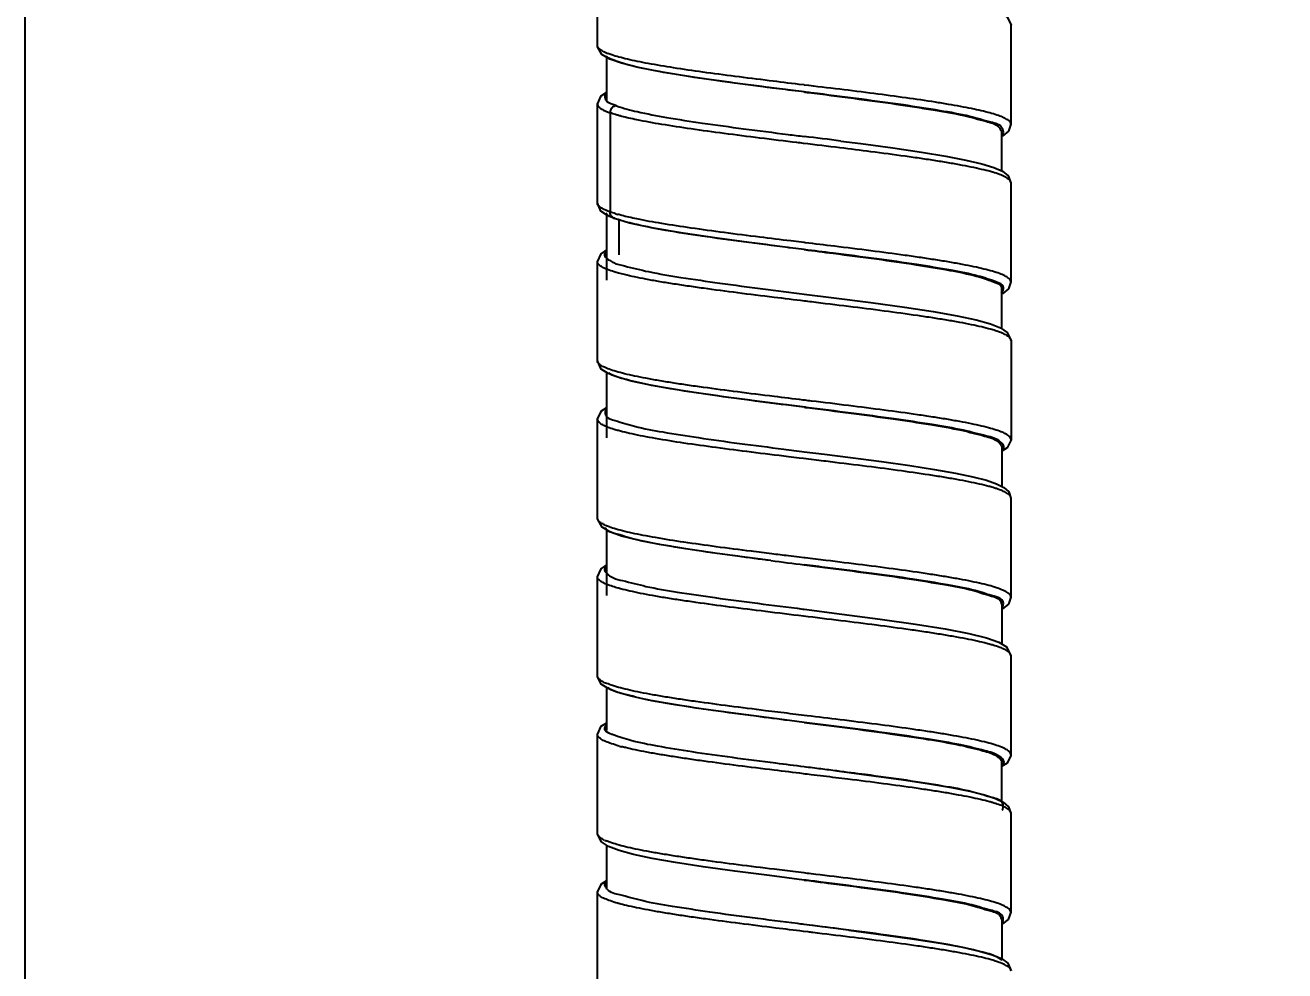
# Model space of a CAD drawing. Header units: millimetres. Extents: x 1091 to 2122, y 843 to 1569.
# Drawn here: x 1246.08 to 1282.05, y 1287.31 to 1314.31 of the extents above; entities that cross this region are included whole.
import ezdxf

# ---------------------------------------------------------------- set-up
doc = ezdxf.new("R2010")
doc.units = ezdxf.units.MM
doc.layers.add('标注', color=1, linetype='Continuous')
doc.styles.add('Daelim Dimension', font='')
doc.styles.get('Daelim Dimension').set_extended_font_data('나눔고딕')
doc.dimstyles.new('DEFAULT', dxfattribs={"dimscale": 2, "dimtxt": 2, "dimasz": 2, "dimexe": 0, "dimexo": 2, "dimgap": 1, "dimtad": 1, "dimdec": 1, "dimzin": 9, "dimdsep": 46, "dimtxsty": 'Daelim Dimension', "dimcen": 0.5, "dimclrd": 252, "dimclre": 252, "dimclrt": 3, "dimadec": 1, "dimazin": 0, "dimtfac": 1, "dimtdec": 1, "dimtix": 1, "dimtmove": 0, "dimatfit": 3, "dimfxl": 1, "dimtolj": 1, "dimtzin": 1, "dimlwd": 9, "dimlwe": 9, "dimarcsym": 0})

# ---------------------------------------------------------------- blocks, each defined once
blk = doc.blocks.new('*D7')
at = {"layer": 'Defpoints', "color": 0, "transparency": 16777216}
for p in [(1246.076, 1342.624), (1485.598, 957.421), (1495.373, 957.421)]:
    blk.add_point(p, dxfattribs=at)
at = {"layer": '标注', "color": 5, "lineweight": 9, "transparency": 16777216}
for p, q in [((1250.076, 1342.624), (1495.373, 1342.624)), ((1495.373, 1338.624), (1495.373, 961.421)), ((1489.598, 957.421), (1495.373, 957.421))]:
    blk.add_line(p, q, dxfattribs=at)
at = {"layer": '标注', "color": 5, "transparency": 16777216}
for points in [[(1494.706, 1338.624), (1496.04, 1338.624), (1495.373, 1342.624)], [(1494.706, 961.421), (1496.04, 961.421), (1495.373, 957.421)]]:
    blk.add_solid(points, dxfattribs=at)
at = {"layer": '标注', "color": 7, "transparency": 16777216, "insert": (1484.664, 1150.022), "char_height": 16, "attachment_point": 5, "rotation": 90, "style": 'Daelim Dimension'}
blk.add_mtext('\\A1;1650', dxfattribs=at)

msp = doc.modelspace()

# ---------------------------------------------------------------- linework, layer by layer
at = {"color": 0}
msp.add_line((1246.076, 957.421), (1246.076, 1393.905), dxfattribs=at)
at = {"color": 7, "linetype": 'Continuous'}
for p, q in [((1262.422, 1313.725), (1262.422, 1316.555)), ((1274.228, 1314.307), (1274.228, 1311.477)), ((1274.23, 1314.307), (1274.23, 1314.306)), ((1262.421, 1313.725), (1262.421, 1313.726)), ((1262.684, 1312.156), (1262.684, 1313.391)), ((1268.324, 1312.4), (1267.075, 1312.558)), ((1268.318, 1312.601), (1268.176, 1312.618)), ((1262.419, 1309.224), (1262.419, 1312.054)), ((1262.779, 1311.805), (1262.779, 1308.975)), ((1273.962, 1311.274), (1273.962, 1310.148)), ((1274.155, 1311.281), (1273.999, 1311.152)), ((1274.227, 1311.478), (1274.155, 1311.281)), ((1274.227, 1311.477), (1274.227, 1311.478)), ((1273.999, 1311.152), (1273.962, 1311.135)), ((1274.225, 1309.806), (1274.225, 1306.976)), ((1262.682, 1307.023), (1262.682, 1308.886)), ((1262.907, 1308.785), (1262.703, 1308.871)), ((1263.335, 1308.658), (1262.905, 1308.787)), ((1262.907, 1308.785), (1262.905, 1308.786)), ((1263.026, 1308.751), (1263.026, 1307.753)), ((1268.318, 1308.101), (1267.942, 1308.147)), ((1268.348, 1308.097), (1268.318, 1308.101)), ((1268.324, 1307.9), (1267.918, 1307.951)), ((1262.421, 1304.723), (1262.421, 1307.553)), ((1274.225, 1306.976), (1274.153, 1306.78)), ((1274.225, 1306.976), (1274.225, 1306.976)), ((1268.324, 1306.63), (1269.168, 1306.524)), ((1273.962, 1306.776), (1273.962, 1305.645)), ((1273.994, 1306.649), (1273.962, 1306.634)), ((1274.153, 1306.78), (1273.994, 1306.649)), ((1274.229, 1305.307), (1274.229, 1302.477)), ((1262.421, 1304.723), (1262.421, 1304.725)), ((1262.684, 1302.523), (1262.684, 1304.387)), ((1268.324, 1303.4), (1267.045, 1303.562)), ((1268.318, 1303.601), (1268.294, 1303.604)), ((1268.348, 1303.597), (1268.318, 1303.601)), ((1262.423, 1303.055), (1262.423, 1303.056)), ((1262.423, 1300.226), (1262.423, 1303.056)), ((1273.966, 1302.277), (1273.966, 1301.141)), ((1274.115, 1302.238), (1273.966, 1302.141)), ((1274.229, 1302.477), (1274.229, 1302.48)), ((1268.3, 1301.933), (1268.177, 1301.948)), ((1268.88, 1301.863), (1268.3, 1301.933)), ((1268.324, 1302.13), (1268.904, 1302.058)), ((1274.227, 1300.803), (1274.227, 1300.804)), ((1274.227, 1300.803), (1274.227, 1297.973)), ((1262.686, 1298.026), (1262.686, 1299.891)), ((1268.318, 1299.101), (1268.177, 1299.118)), ((1268.348, 1299.097), (1268.318, 1299.101)), ((1262.419, 1298.556), (1262.419, 1298.557)), ((1262.419, 1295.727), (1262.419, 1298.557)), ((1263.017, 1298.231), (1263.01, 1298.233)), ((1274.227, 1297.973), (1274.153, 1297.775)), ((1268.324, 1297.63), (1269.396, 1297.495)), ((1273.964, 1297.773), (1273.964, 1296.639)), ((1273.99, 1297.645), (1273.964, 1297.634)), ((1274.153, 1297.775), (1273.99, 1297.645)), ((1274.225, 1296.304), (1274.225, 1296.306)), ((1274.225, 1296.306), (1274.225, 1293.476)), ((1262.682, 1294.171), (1262.682, 1295.39)), ((1268.318, 1294.601), (1267.925, 1294.649)), ((1268.324, 1294.4), (1267.901, 1294.453)), ((1268.405, 1294.59), (1268.318, 1294.601)), ((1262.419, 1294.055), (1262.419, 1294.056)), ((1262.419, 1291.226), (1262.419, 1294.056)), ((1273.962, 1293.276), (1273.962, 1292.146)), ((1274.115, 1293.239), (1273.962, 1293.138)), ((1274.225, 1293.476), (1274.225, 1293.478)), ((1269.253, 1293.013), (1270.307, 1292.876)), ((1274.225, 1291.807), (1274.225, 1288.977)), ((1274.225, 1291.807), (1274.225, 1291.807)), ((1262.682, 1289.674), (1262.682, 1290.891)), ((1268.324, 1289.9), (1267.328, 1290.026)), ((1268.318, 1290.101), (1268.077, 1290.13)), ((1262.421, 1289.551), (1262.421, 1289.553)), ((1262.421, 1286.723), (1262.421, 1289.553)), ((1274.225, 1288.977), (1274.149, 1288.775)), ((1269.593, 1288.47), (1268.324, 1288.63)), ((1273.963, 1288.777), (1273.963, 1287.648)), ((1273.987, 1288.645), (1273.963, 1288.634)), ((1274.149, 1288.775), (1273.987, 1288.645)), ((1268.438, 1288.417), (1268.3, 1288.433))]:
    msp.add_line(p, q, dxfattribs=at)
for points in [[(1269.596, 1315.469), (1270.579, 1315.34), (1271.446, 1315.216), (1272.19, 1315.098), (1272.81, 1314.985), (1273.303, 1314.875), (1273.675, 1314.769), (1273.944, 1314.66), (1274.131, 1314.53), (1274.23, 1314.306)], [(1262.772, 1313.339), (1262.546, 1313.473), (1262.423, 1313.694), (1262.421, 1313.726)], [(1267.075, 1312.558), (1265.985, 1312.703), (1265.021, 1312.842), (1264.216, 1312.975), (1263.584, 1313.1), (1263.109, 1313.22), (1262.772, 1313.339)], [(1262.42, 1312.054), (1262.525, 1312.287), (1262.684, 1312.394)], [(1269.369, 1310.998), (1269.941, 1310.925), (1270.858, 1310.801), (1271.67, 1310.682), (1272.365, 1310.568), (1272.939, 1310.458), (1273.395, 1310.351), (1273.739, 1310.247), (1273.984, 1310.138), (1274.148, 1310.008), (1274.225, 1309.806)], [(1262.703, 1308.871), (1262.517, 1309), (1262.419, 1309.224)], [(1267.918, 1307.951), (1266.893, 1308.082), (1265.837, 1308.223), (1264.866, 1308.366), (1264.019, 1308.511), (1263.335, 1308.658)], [(1262.421, 1307.553), (1262.522, 1307.782), (1262.682, 1307.89)], [(1269.168, 1306.524), (1270.23, 1306.386), (1271.183, 1306.255), (1272.008, 1306.129), (1272.692, 1306.008), (1273.235, 1305.891), (1273.642, 1305.779), (1273.928, 1305.667), (1274.124, 1305.537), (1274.229, 1305.307)], [(1262.722, 1304.362), (1262.528, 1304.489), (1262.421, 1304.725)], [(1267.045, 1303.562), (1266.097, 1303.687), (1265.244, 1303.808), (1264.503, 1303.925), (1263.883, 1304.037), (1263.385, 1304.146), (1263.001, 1304.253), (1262.722, 1304.362)], [(1262.423, 1303.055), (1262.534, 1303.295), (1262.684, 1303.391)], [(1274.229, 1302.48), (1274.228, 1302.451), (1274.115, 1302.238)], [(1268.904, 1302.058), (1269.644, 1301.963), (1270.532, 1301.846), (1271.336, 1301.732), (1272.044, 1301.622), (1272.647, 1301.516), (1273.142, 1301.414), (1273.528, 1301.314), (1273.818, 1301.216), (1274.026, 1301.111), (1274.168, 1300.981), (1274.227, 1300.804)], [(1262.774, 1299.838), (1262.549, 1299.974), (1262.425, 1300.195), (1262.423, 1300.229)], [(1267.372, 1299.02), (1266.844, 1299.088), (1265.833, 1299.224), (1264.942, 1299.354), (1264.188, 1299.48), (1263.578, 1299.601), (1263.109, 1299.719), (1262.774, 1299.838)], [(1262.419, 1298.556), (1262.524, 1298.787), (1262.686, 1298.895)], [(1269.396, 1297.495), (1270.494, 1297.351), (1271.499, 1297.208), (1272.348, 1297.071), (1273.024, 1296.939), (1273.529, 1296.814), (1273.877, 1296.692), (1274.104, 1296.554), (1274.225, 1296.304)], [(1262.72, 1295.364), (1262.529, 1295.491), (1262.42, 1295.702), (1262.419, 1295.729)], [(1267.901, 1294.453), (1267.03, 1294.564), (1266.087, 1294.689), (1265.238, 1294.809), (1264.498, 1294.926), (1263.876, 1295.038), (1263.378, 1295.148), (1262.996, 1295.255), (1262.72, 1295.364)], [(1262.419, 1294.055), (1262.529, 1294.291), (1262.682, 1294.391)], [(1274.225, 1293.478), (1274.224, 1293.454), (1274.115, 1293.239)], [(1270.307, 1292.876), (1271.156, 1292.759), (1271.9, 1292.646), (1272.533, 1292.537), (1273.055, 1292.433), (1273.47, 1292.331), (1273.784, 1292.23), (1274.009, 1292.124), (1274.161, 1291.993), (1274.225, 1291.807)], [(1262.737, 1290.856), (1262.532, 1290.987), (1262.42, 1291.204), (1262.419, 1291.228)], [(1267.328, 1290.026), (1266.34, 1290.155), (1265.441, 1290.279), (1264.651, 1290.4), (1263.982, 1290.518), (1263.445, 1290.632), (1263.034, 1290.743), (1262.737, 1290.856)], [(1262.421, 1289.551), (1262.536, 1289.795), (1262.682, 1289.888)], [(1269.593, 1288.47), (1270.581, 1288.339), (1271.461, 1288.214), (1272.217, 1288.094), (1272.839, 1287.979), (1273.328, 1287.868), (1273.694, 1287.762), (1273.953, 1287.655), (1274.135, 1287.527), (1274.229, 1287.307)]]:
    msp.add_lwpolyline(points, dxfattribs=at)
for centre, radius, start, end in [((1263.373, 1315.205), 1.829, 247.6168, 248.8333), ((1210.048, 828.449), 485.988, 82.9917, 83.11574), ((1212.914, 867.432), 447.145, 82.74666, 82.88157), ((1274.134, 1309.806), 0.0911, 359.9074, 0.8802), ((1262.504, 1309.224), 0.0845, 180.0562, 183.4572), ((1262.98, 1308.971), 0.201, 207.9469, 219.4521), ((1262.968, 1308.96), 0.185, 238.2436, 249.9503), ((1264.173, 1313.052), 4.309, 253.4048, 254.1862), ((1264.051, 1311.769), 3.186, 250.0238, 251.1094), ((1273.681, 1306.892), 0.359, 318.9967, 323.038), ((1262.508, 1304.723), 0.0873, 179.8579, 184.2016), ((1322.7, 1734.323), 438.805, 262.75644, 262.88174), ((1273.769, 1297.803), 0.241, 325.5832, 327.5088), ((1215.87, 862.794), 437.79, 82.98032, 83.12168), ((1272.486, 1292.451), 4.333, 73.5066, 74.1486), ((1274.134, 1296.306), 0.0904, 0.1376, 1.8143), ((1264.548, 1299.234), 5.712, 254.6489, 255.4168), ((1272.639, 1288.463), 3.798, 72.6365, 73.7121), ((1263.231, 1292.347), 1.443, 244.7557, 247.444)]:
    msp.add_arc(centre, radius, start, end, dxfattribs=at)
for points, start_tangent, end_tangent in [([(1262.676, 1313.513), (1262.662, 1313.519), (1262.539, 1313.581), (1262.493, 1313.611), (1262.459, 1313.642), (1262.436, 1313.673), (1262.424, 1313.703), (1262.421, 1313.725)], (-0.92458, 0.380987), (0.010377, 0.999946)), ([(1268.152, 1312.422), (1267.428, 1312.513), (1266.183, 1312.676), (1265.038, 1312.84), (1264.065, 1313.004), (1263.317, 1313.167), (1262.829, 1313.33), (1262.664, 1313.423)], (-0.992187, 0.124757), (-0.730931, 0.682452)), ([(1268.176, 1312.618), (1267.327, 1312.722), (1266.35, 1312.845), (1265.429, 1312.967), (1264.594, 1313.09), (1263.87, 1313.213), (1263.556, 1313.274), (1263.276, 1313.335), (1263.032, 1313.397), (1262.827, 1313.458), (1262.713, 1313.499)], (-0.992704, 0.12058), (-0.93246, 0.361273)), ([(1262.859, 1312.039), (1262.659, 1312.17), (1262.652, 1312.333), (1262.668, 1312.362)], (-0.951419, 0.307899), (0.557435, 0.830221)), ([(1274.227, 1311.478), (1274.225, 1311.495), (1274.191, 1311.556), (1274.158, 1311.587), (1274.113, 1311.618), (1273.992, 1311.679), (1273.828, 1311.74), (1273.624, 1311.802), (1273.381, 1311.863), (1273.103, 1311.924), (1272.79, 1311.986), (1272.444, 1312.047), (1272.068, 1312.109), (1271.234, 1312.231), (1270.315, 1312.354), (1269.338, 1312.477), (1268.333, 1312.599), (1268.318, 1312.601)], (-0.005714, 0.999984), (-0.992708, 0.120544)), ([(1273.975, 1311.375), (1273.654, 1311.537), (1273.054, 1311.7), (1272.205, 1311.865), (1271.155, 1312.029), (1269.965, 1312.191), (1268.704, 1312.353), (1268.324, 1312.4)], (-0.533011, 0.846108), (-0.992189, 0.124743)), ([(1268.324, 1312.4), (1268.446, 1312.385), (1269.733, 1312.219), (1270.944, 1312.055), (1272.01, 1311.89), (1272.88, 1311.727), (1273.511, 1311.565), (1273.874, 1311.403), (1273.953, 1311.272)], (0.991992, -0.1263), (0.205549, -0.978647)), ([(1262.42, 1312.054), (1262.433, 1312.005), (1262.475, 1311.956), (1262.499, 1311.937), (1262.526, 1311.918), (1262.594, 1311.881), (1262.677, 1311.843), (1262.776, 1311.805)], (0.010011, -0.99995), (0.941477, -0.337078)), ([(1262.963, 1312.005), (1262.871, 1311.978), (1262.803, 1311.903), (1262.779, 1311.805)], (-0.99978, -0.020981), (0.001021, -0.999999)), ([(1262.963, 1312.005), (1262.859, 1312.039)], (-0.93846, 0.345389), (-0.951419, 0.307899)), ([(1262.963, 1312.005), (1263.266, 1311.91)], (0.939788, -0.341757), (0.964971, -0.262355)), ([(1263.024, 1311.729), (1262.932, 1311.755), (1262.779, 1311.805)], (-0.963643, 0.267193), (-0.942757, 0.333481)), ([(1268.3, 1310.933), (1268.117, 1310.955), (1267.056, 1311.085), (1266.038, 1311.215), (1265.093, 1311.345), (1264.253, 1311.475), (1263.547, 1311.605), (1263.317, 1311.655), (1263.112, 1311.705), (1263.024, 1311.729)], (-0.992726, 0.120399), (-0.963643, 0.267193)), ([(1263.266, 1311.91), (1263.552, 1311.84), (1264.388, 1311.675), (1265.421, 1311.513), (1266.591, 1311.351), (1267.863, 1311.188), (1268.324, 1311.13)], (0.964971, -0.262355), (0.99222, -0.124497)), ([(1274.007, 1311.209), (1274.008, 1311.214), (1273.975, 1311.375)], (0.29415, 0.955759), (-0.533011, 0.846108)), ([(1273.984, 1311.166), (1274.007, 1311.209)], (0.630949, 0.775824), (0.29415, 0.955759)), ([(1273.708, 1310.108), (1273.702, 1310.11), (1273.457, 1310.175), (1273.17, 1310.24), (1272.844, 1310.305), (1272.482, 1310.37), (1272.086, 1310.435), (1271.659, 1310.5), (1271.205, 1310.565), (1270.227, 1310.695), (1269.345, 1310.806)], (-0.959533, 0.281597), (-0.992516, 0.122115)), ([(1274.225, 1309.807), (1274.224, 1309.818), (1274.214, 1309.85), (1274.191, 1309.883), (1274.157, 1309.915), (1274.053, 1309.98), (1273.901, 1310.045), (1273.708, 1310.108)], (-0.015369, 0.999882), (-0.959533, 0.281597)), ([(1262.678, 1309.013), (1262.656, 1309.022), (1262.604, 1309.046), (1262.559, 1309.07), (1262.519, 1309.093), (1262.487, 1309.117), (1262.46, 1309.14), (1262.44, 1309.164), (1262.424, 1309.195), (1262.42, 1309.219)], (-0.924395, 0.381436), (-0.060129, 0.998191)), ([(1262.91, 1308.793), (1262.659, 1308.94)], (-0.953079, 0.302722), (-0.445853, 0.895106)), ([(1262.778, 1308.975), (1262.714, 1308.999), (1262.678, 1309.013)], (-0.942717, 0.333595), (-0.924395, 0.381436)), ([(1262.802, 1308.877), (1262.778, 1308.975)], (-0.468891, 0.883256), (-0.00081, 1)), ([(1262.942, 1308.922), (1262.932, 1308.925), (1262.779, 1308.975)], (-0.958304, 0.285752), (-0.94275, 0.3335)), ([(1262.871, 1308.803), (1262.825, 1308.843)], (-0.849952, 0.526861), (-0.635783, 0.771868)), ([(1267.942, 1308.147), (1267.056, 1308.255), (1266.038, 1308.385), (1265.093, 1308.515), (1264.253, 1308.645), (1263.547, 1308.775), (1263.317, 1308.825), (1263.112, 1308.875), (1262.998, 1308.906)], (-0.992691, 0.120685), (-0.962111, 0.272657)), ([(1267.918, 1307.951), (1267.858, 1307.959), (1266.597, 1308.121), (1265.412, 1308.284), (1264.373, 1308.448), (1263.543, 1308.612), (1263.02, 1308.755)], (-0.99217, 0.124896), (-0.9461, 0.323876)), ([(1274.225, 1306.976), (1274.224, 1306.988), (1274.214, 1307.02), (1274.191, 1307.053), (1274.157, 1307.085), (1274.053, 1307.15), (1273.901, 1307.215), (1273.702, 1307.28), (1273.457, 1307.345), (1273.17, 1307.41), (1272.844, 1307.475), (1272.482, 1307.54), (1272.086, 1307.605), (1271.659, 1307.67), (1271.205, 1307.735), (1270.227, 1307.865), (1269.186, 1307.995), (1268.348, 1308.097)], (-0.002938, 0.999996), (-0.992726, 0.120395)), ([(1262.665, 1307.843), (1262.619, 1307.758), (1262.666, 1307.669)], (-0.713704, -0.700448), (0.703751, -0.710447)), ([(1262.666, 1307.669), (1262.762, 1307.594), (1262.883, 1307.528)], (0.703751, -0.710447), (0.909434, -0.415849)), ([(1273.796, 1306.981), (1273.286, 1307.145), (1272.522, 1307.308), (1271.538, 1307.472), (1270.393, 1307.635), (1269.147, 1307.797), (1268.324, 1307.9)], (-0.934687, 0.355472), (-0.992222, 0.124485)), ([(1268.324, 1307.9), (1269.15, 1307.795), (1270.389, 1307.632), (1271.52, 1307.469), (1272.483, 1307.307), (1273.233, 1307.145), (1273.733, 1306.982), (1273.956, 1306.819), (1273.954, 1306.778)], (0.992049, -0.125852), (-0.199118, -0.979976)), ([(1263.023, 1307.229), (1262.95, 1307.25), (1262.749, 1307.315), (1262.595, 1307.38), (1262.535, 1307.413), (1262.488, 1307.445), (1262.454, 1307.478), (1262.431, 1307.51), (1262.421, 1307.543), (1262.421, 1307.553)], (-0.964146, 0.265371), (-0.000369, 1)), ([(1262.883, 1307.528), (1263.19, 1307.432), (1263.881, 1307.27), (1264.803, 1307.107), (1265.913, 1306.943), (1267.146, 1306.779), (1268.324, 1306.63)], (0.909434, -0.415849), (0.992171, -0.124886)), ([(1268.33, 1306.43), (1267.463, 1306.535), (1266.423, 1306.665), (1265.444, 1306.795), (1264.988, 1306.86), (1264.56, 1306.925), (1264.164, 1306.99), (1263.803, 1307.055), (1263.479, 1307.12), (1263.194, 1307.185), (1263.023, 1307.229)], (-0.992704, 0.120576), (-0.964146, 0.265371)), ([(1273.968, 1306.677), (1274.019, 1306.818), (1273.796, 1306.981)], (0.601276, 0.799042), (-0.934687, 0.355472)), ([(1273.711, 1305.607), (1273.646, 1305.625), (1273.393, 1305.69), (1273.099, 1305.755), (1272.766, 1305.82), (1272.397, 1305.885), (1271.992, 1305.95), (1271.557, 1306.015), (1270.611, 1306.145), (1269.591, 1306.275), (1268.53, 1306.405), (1268.33, 1306.43)], (-0.958778, 0.284156), (-0.992704, 0.120576)), ([(1274.214, 1305.358), (1274.209, 1305.365), (1274.18, 1305.398), (1274.139, 1305.43), (1274.086, 1305.463), (1274.021, 1305.495), (1273.856, 1305.56), (1273.711, 1305.607)], (-0.517563, 0.855645), (-0.958778, 0.284156)), ([(1274.229, 1305.307), (1274.225, 1305.333), (1274.214, 1305.358)], (-0.002585, 0.999997), (-0.517563, 0.855645)), ([(1262.679, 1304.512), (1262.595, 1304.55), (1262.535, 1304.583), (1262.488, 1304.615), (1262.454, 1304.648), (1262.431, 1304.68), (1262.421, 1304.713), (1262.421, 1304.716)], (-0.925481, 0.378793), (-0.073469, 0.997298)), ([(1268.294, 1303.604), (1267.463, 1303.705), (1266.423, 1303.835), (1265.444, 1303.965), (1264.988, 1304.03), (1264.56, 1304.095), (1264.164, 1304.16), (1263.803, 1304.225), (1263.479, 1304.29), (1263.194, 1304.355), (1262.95, 1304.42), (1262.749, 1304.485), (1262.679, 1304.512)], (-0.992704, 0.120576), (-0.925481, 0.378793)), ([(1268.27, 1303.407), (1267.084, 1303.557), (1265.86, 1303.72), (1264.766, 1303.883), (1263.85, 1304.046), (1263.163, 1304.21), (1262.744, 1304.375)], (-0.992168, 0.124908), (-0.802646, 0.596456)), ([(1262.674, 1303.362), (1262.665, 1303.347), (1262.648, 1303.183), (1262.665, 1303.149)], (-0.542527, -0.840038), (0.562441, -0.826838)), ([(1273.924, 1302.414), (1273.532, 1302.577), (1272.87, 1302.74), (1271.975, 1302.903), (1270.892, 1303.066), (1269.665, 1303.23), (1268.374, 1303.394), (1268.324, 1303.4)], (-0.755462, 0.655193), (-0.992168, 0.124913)), ([(1268.324, 1303.4), (1268.397, 1303.391), (1269.664, 1303.228), (1270.859, 1303.067), (1271.929, 1302.904), (1272.819, 1302.74), (1273.475, 1302.576), (1273.862, 1302.413), (1273.961, 1302.276)], (0.991997, -0.12626), (0.21319, -0.977011)), ([(1274.229, 1302.48), (1274.225, 1302.503), (1274.209, 1302.535), (1274.18, 1302.568), (1274.139, 1302.6), (1274.086, 1302.633), (1274.021, 1302.665), (1273.856, 1302.73), (1273.646, 1302.795), (1273.393, 1302.86), (1273.099, 1302.925), (1272.766, 1302.99), (1272.397, 1303.055), (1271.992, 1303.12), (1271.557, 1303.185), (1270.611, 1303.315), (1269.591, 1303.445), (1268.53, 1303.575), (1268.348, 1303.597)], (-0.030875, 0.999523), (-0.992704, 0.120578)), ([(1263.018, 1302.73), (1262.896, 1302.765), (1262.709, 1302.83), (1262.568, 1302.895), (1262.475, 1302.96), (1262.446, 1302.993), (1262.429, 1303.025), (1262.423, 1303.055)], (-0.964041, 0.265754), (-0.013126, 0.999914)), ([(1262.665, 1303.149), (1262.849, 1303.042)], (0.562441, -0.826838), (0.954541, -0.29808)), ([(1262.849, 1303.042), (1262.925, 1303.019), (1263.481, 1302.856), (1264.286, 1302.693), (1265.3, 1302.53), (1266.472, 1302.367), (1267.739, 1302.204), (1268.324, 1302.13)], (0.954541, -0.29808), (0.992235, -0.124377)), ([(1268.177, 1301.948), (1267.871, 1301.985), (1266.815, 1302.115), (1265.81, 1302.245), (1264.889, 1302.375), (1264.08, 1302.505), (1263.725, 1302.57), (1263.407, 1302.635), (1263.13, 1302.7), (1263.018, 1302.73)], (-0.992729, 0.120375), (-0.964041, 0.265754)), ([(1274.014, 1302.305), (1273.924, 1302.414)], (-0.427352, 0.904085), (-0.755462, 0.655193)), ([(1273.986, 1302.178), (1274.026, 1302.25), (1274.014, 1302.305)], (0.730545, 0.682865), (-0.427352, 0.904085)), ([(1273.715, 1301.106), (1273.594, 1301.14), (1273.332, 1301.205), (1273.028, 1301.27), (1272.684, 1301.335), (1272.304, 1301.4), (1271.892, 1301.465), (1270.985, 1301.595), (1269.992, 1301.725), (1268.942, 1301.855), (1268.88, 1301.863)], (-0.95783, 0.287336), (-0.992663, 0.120911)), ([(1274.227, 1300.804), (1274.226, 1300.815), (1274.193, 1300.88), (1274.159, 1300.913), (1274.112, 1300.945), (1273.985, 1301.01), (1273.812, 1301.075), (1273.715, 1301.106)], (-0.008819, 0.999961), (-0.95783, 0.287336)), ([(1262.68, 1300.012), (1262.568, 1300.065), (1262.475, 1300.13), (1262.446, 1300.163), (1262.429, 1300.195), (1262.423, 1300.226)], (-0.922954, 0.384909), (-0.001045, 0.999999)), ([(1267.372, 1299.02), (1266.424, 1299.143), (1265.258, 1299.307), (1264.252, 1299.47), (1263.455, 1299.633), (1262.909, 1299.796), (1262.643, 1299.958)], (-0.991993, 0.126292), (-0.285983, 0.958235)), ([(1267.396, 1299.213), (1266.815, 1299.285), (1265.81, 1299.415), (1264.889, 1299.545), (1264.08, 1299.675), (1263.725, 1299.74), (1263.407, 1299.805), (1263.13, 1299.87), (1262.896, 1299.935), (1262.709, 1300), (1262.68, 1300.012)], (-0.992554, 0.121808), (-0.922954, 0.384909)), ([(1268.177, 1299.118), (1267.871, 1299.155), (1267.396, 1299.213)], (-0.992729, 0.120375), (-0.992554, 0.121808)), ([(1274.227, 1297.973), (1274.226, 1297.985), (1274.193, 1298.05), (1274.159, 1298.083), (1274.112, 1298.115), (1273.985, 1298.18), (1273.812, 1298.245), (1273.594, 1298.31), (1273.332, 1298.375), (1273.028, 1298.44), (1272.684, 1298.505), (1272.304, 1298.57), (1271.892, 1298.635), (1270.985, 1298.765), (1269.992, 1298.895), (1268.942, 1299.025), (1268.348, 1299.097)], (-0.003687, 0.999993), (-0.992732, 0.12035)), ([(1262.668, 1298.855), (1262.621, 1298.775), (1262.673, 1298.668)], (-0.748143, -0.663538), (0.667626, -0.744497)), ([(1262.673, 1298.668), (1262.732, 1298.612), (1262.874, 1298.526)], (0.667626, -0.744497), (0.913811, -0.406141)), ([(1274.007, 1297.84), (1273.748, 1298.001), (1273.207, 1298.165), (1272.416, 1298.328), (1271.419, 1298.49), (1270.261, 1298.652), (1268.992, 1298.816), (1268.324, 1298.9)], (-0.266152, 0.963931), (-0.992236, 0.12437)), ([(1268.324, 1298.9), (1268.915, 1298.825), (1270.166, 1298.662), (1271.324, 1298.499), (1272.334, 1298.334), (1273.128, 1298.171), (1273.671, 1298.008), (1273.939, 1297.846), (1273.947, 1297.774)], (0.992064, -0.125737), (-0.075319, -0.99716)), ([(1263.01, 1298.233), (1262.853, 1298.28), (1262.675, 1298.345), (1262.543, 1298.41), (1262.495, 1298.443), (1262.458, 1298.475), (1262.433, 1298.508), (1262.421, 1298.54), (1262.419, 1298.556)], (-0.962843, 0.270062), (-0.005963, 0.999982)), ([(1262.874, 1298.526), (1263.135, 1298.449), (1263.804, 1298.285), (1264.698, 1298.123), (1265.774, 1297.962), (1266.988, 1297.8), (1268.281, 1297.636), (1268.324, 1297.63)], (0.913811, -0.406141), (0.992191, -0.124731)), ([(1268.3, 1297.433), (1267.218, 1297.565), (1266.191, 1297.695), (1265.232, 1297.825), (1264.789, 1297.89), (1264.374, 1297.955), (1263.991, 1298.02), (1263.645, 1298.085), (1263.339, 1298.15), (1263.075, 1298.215), (1263.017, 1298.231)], (-0.992722, 0.120425), (-0.963251, 0.268601)), ([(1273.973, 1297.674), (1274.007, 1297.84)], (0.537187, 0.843463), (-0.266152, 0.963931)), ([(1273.67, 1296.619), (1273.537, 1296.655), (1273.263, 1296.72), (1272.949, 1296.785), (1272.597, 1296.85), (1272.212, 1296.915), (1271.794, 1296.98), (1271.348, 1297.045), (1270.383, 1297.175), (1269.372, 1297.302)], (-0.961947, 0.273237), (-0.992502, 0.122225)), ([(1274.225, 1296.309), (1274.222, 1296.33), (1274.207, 1296.363), (1274.18, 1296.395), (1274.141, 1296.428), (1274.091, 1296.46), (1273.953, 1296.525), (1273.768, 1296.59), (1273.716, 1296.606)], (-0.031632, 0.9995), (-0.958825, 0.283999)), ([(1262.569, 1295.565), (1262.543, 1295.58), (1262.495, 1295.613), (1262.458, 1295.645), (1262.433, 1295.678), (1262.421, 1295.71), (1262.419, 1295.727)], (-0.877465, 0.479641), (-0.000256, 1)), ([(1262.677, 1295.515), (1262.675, 1295.515), (1262.569, 1295.565)], (-0.923061, 0.384652), (-0.877465, 0.479641)), ([(1267.925, 1294.649), (1267.218, 1294.735), (1266.191, 1294.865), (1265.232, 1294.995), (1264.789, 1295.06), (1264.374, 1295.125), (1263.991, 1295.19), (1263.645, 1295.255), (1263.339, 1295.32), (1263.075, 1295.385), (1262.853, 1295.45), (1262.677, 1295.515)], (-0.992682, 0.120756), (-0.923061, 0.384652)), ([(1267.901, 1294.453), (1266.957, 1294.574), (1265.721, 1294.74), (1264.635, 1294.904), (1263.749, 1295.067), (1263.1, 1295.229), (1262.718, 1295.391)], (-0.992132, 0.125196), (-0.736528, 0.676407)), ([(1262.66, 1294.151), (1262.632, 1294.206), (1262.676, 1294.349)], (-0.66669, 0.745335), (0.564546, 0.825402)), ([(1273.898, 1293.429), (1273.48, 1293.592), (1272.792, 1293.756), (1271.873, 1293.919), (1270.772, 1294.083), (1269.553, 1294.245), (1268.324, 1294.4)], (-0.821006, 0.570919), (-0.992189, 0.12474)), ([(1268.324, 1294.4), (1269.563, 1294.242), (1270.776, 1294.078), (1271.857, 1293.916), (1272.754, 1293.754), (1273.426, 1293.592), (1273.836, 1293.43), (1273.966, 1293.276)], (0.992015, -0.126121), (0.112634, -0.993637)), ([(1274.225, 1293.478), (1274.222, 1293.5), (1274.207, 1293.533), (1274.18, 1293.565), (1274.141, 1293.598), (1274.091, 1293.63), (1273.953, 1293.695), (1273.768, 1293.76), (1273.537, 1293.825), (1273.263, 1293.89), (1272.949, 1293.955), (1272.597, 1294.02), (1272.212, 1294.085), (1271.794, 1294.15), (1271.348, 1294.215), (1270.383, 1294.345), (1269.349, 1294.475), (1268.405, 1294.59)], (-0.024531, 0.999699), (-0.992723, 0.120421)), ([(1263.036, 1293.726), (1262.974, 1293.743), (1262.772, 1293.808), (1262.614, 1293.872), (1262.502, 1293.937), (1262.463, 1293.969), (1262.436, 1294.001), (1262.422, 1294.033), (1262.419, 1294.055)], (-0.96428, 0.264885), (-0.015444, 0.999881)), ([(1262.832, 1294.056), (1262.66, 1294.151)], (-0.937876, 0.346971), (-0.66669, 0.745335)), ([(1268.324, 1293.13), (1267.517, 1293.232), (1266.272, 1293.394), (1265.122, 1293.557), (1264.138, 1293.72), (1263.375, 1293.882), (1262.865, 1294.044), (1262.832, 1294.056)], (-0.992203, 0.124634), (-0.937876, 0.346971)), ([(1268.3, 1292.933), (1267.461, 1293.035), (1266.433, 1293.164), (1265.463, 1293.293), (1265.011, 1293.357), (1264.585, 1293.422), (1264.189, 1293.486), (1263.827, 1293.55), (1263.503, 1293.615), (1263.218, 1293.679), (1263.11, 1293.706)], (-0.992717, 0.120471), (-0.967743, 0.251939)), ([(1273.979, 1293.181), (1274.029, 1293.268), (1273.898, 1293.429)], (0.737416, 0.675439), (-0.821006, 0.570919)), ([(1269.229, 1292.82), (1268.519, 1292.907), (1268.3, 1292.933)], (-0.992556, 0.121791), (-0.992717, 0.120471)), ([(1269.253, 1293.013), (1268.802, 1293.07), (1268.324, 1293.13)], (-0.992, 0.126238), (-0.992203, 0.124634)), ([(1273.981, 1291.896), (1273.999, 1291.931), (1273.987, 1292.093), (1273.687, 1292.255), (1273.107, 1292.418), (1272.276, 1292.582), (1271.244, 1292.746), (1270.067, 1292.908), (1269.253, 1293.013)], (0.575994, 0.817454), (-0.992, 0.126238)), ([(1273.704, 1292.109), (1273.616, 1292.134), (1273.359, 1292.198), (1273.061, 1292.263), (1272.727, 1292.327), (1272.357, 1292.392), (1271.955, 1292.456), (1271.523, 1292.52), (1270.584, 1292.649), (1269.571, 1292.778), (1269.229, 1292.82)], (-0.959784, 0.280738), (-0.992556, 0.121791)), ([(1274.225, 1291.807), (1274.225, 1291.812), (1274.217, 1291.844), (1274.198, 1291.877), (1274.166, 1291.909), (1274.123, 1291.941), (1274.001, 1292.005), (1273.831, 1292.07), (1273.773, 1292.089)], (-0.007172, 0.999974), (-0.954346, 0.298705)), ([(1262.615, 1291.042), (1262.502, 1291.107), (1262.463, 1291.139), (1262.436, 1291.171), (1262.422, 1291.203), (1262.419, 1291.226)], (-0.904136, 0.427245), (-0.002898, 0.999996)), ([(1268.077, 1290.13), (1267.461, 1290.205), (1266.433, 1290.334), (1265.463, 1290.463), (1265.011, 1290.527), (1264.585, 1290.592), (1264.189, 1290.656), (1263.827, 1290.72), (1263.503, 1290.785), (1263.218, 1290.849), (1262.974, 1290.913), (1262.772, 1290.978), (1262.677, 1291.014)], (-0.9927, 0.120607), (-0.923177, 0.384376)), ([(1274.225, 1288.977), (1274.225, 1288.982), (1274.217, 1289.014), (1274.198, 1289.047), (1274.166, 1289.079), (1274.123, 1289.111), (1274.001, 1289.175), (1273.831, 1289.24), (1273.616, 1289.304), (1273.359, 1289.368), (1273.061, 1289.433), (1272.727, 1289.497), (1272.357, 1289.562), (1271.955, 1289.626), (1271.523, 1289.69), (1270.584, 1289.819), (1269.571, 1289.948), (1268.519, 1290.077), (1268.318, 1290.101)], (-0.005968, 0.999982), (-0.992717, 0.120468)), ([(1262.673, 1289.668), (1262.63, 1289.801), (1262.659, 1289.858)], (-0.563722, 0.825965), (0.676476, 0.736465)), ([(1262.868, 1289.523), (1262.697, 1289.637), (1262.673, 1289.668)], (-0.937588, 0.347748), (-0.563722, 0.825965)), ([(1273.987, 1288.863), (1273.687, 1289.025), (1273.107, 1289.188), (1272.276, 1289.352), (1271.244, 1289.516), (1270.067, 1289.678), (1268.802, 1289.84), (1268.324, 1289.9)], (-0.441845, 0.897091), (-0.992207, 0.124604)), ([(1268.324, 1289.9), (1268.844, 1289.834), (1270.112, 1289.669), (1271.276, 1289.506), (1272.282, 1289.343), (1273.084, 1289.181), (1273.644, 1289.019), (1273.932, 1288.855), (1273.946, 1288.777)], (0.992034, -0.125971), (-0.009027, -0.999959)), ([(1263.029, 1289.228), (1262.995, 1289.237), (1262.788, 1289.302), (1262.625, 1289.366), (1262.508, 1289.43), (1262.468, 1289.462), (1262.441, 1289.495), (1262.425, 1289.527), (1262.421, 1289.551)], (-0.964551, 0.263898), (-0.021017, 0.999779)), ([(1268.324, 1288.63), (1268.132, 1288.654), (1266.842, 1288.819), (1265.629, 1288.983), (1264.559, 1289.146), (1263.687, 1289.31), (1263.056, 1289.473), (1262.868, 1289.523)], (-0.992174, 0.124861), (-0.937588, 0.347748)), ([(1268.3, 1288.433), (1267.514, 1288.529), (1266.481, 1288.658), (1265.507, 1288.787), (1265.052, 1288.851), (1264.624, 1288.915), (1264.227, 1288.98), (1263.863, 1289.044), (1263.535, 1289.108), (1263.245, 1289.173), (1263.029, 1289.228)], (-0.992705, 0.120566), (-0.964551, 0.263898)), ([(1273.979, 1287.597), (1273.875, 1287.673), (1273.429, 1287.837), (1272.718, 1288.001), (1271.782, 1288.164), (1270.669, 1288.327), (1269.431, 1288.49), (1268.462, 1288.613)], (-0.725632, 0.688083), (-0.992171, 0.124884)), ([(1273.981, 1288.667), (1273.999, 1288.701)], (0.571626, 0.820514), (0.339719, 0.940527)), ([(1273.999, 1288.701), (1273.987, 1288.863)], (0.339719, 0.940527), (-0.441845, 0.897091)), ([(1273.707, 1287.608), (1273.637, 1287.628), (1273.385, 1287.692), (1273.093, 1287.757), (1272.763, 1287.821), (1272.397, 1287.885), (1271.996, 1287.95), (1271.566, 1288.014), (1270.63, 1288.143), (1269.621, 1288.272), (1268.571, 1288.4), (1268.438, 1288.417)], (-0.95913, 0.282965), (-0.992702, 0.120592)), ([(1274.229, 1287.307), (1274.223, 1287.338), (1274.205, 1287.37), (1274.175, 1287.402), (1274.133, 1287.435), (1274.013, 1287.499), (1273.847, 1287.563), (1273.707, 1287.608)], (-0.003511, 0.999994), (-0.95913, 0.282965))]:
    msp.add_spline(points, degree=3, dxfattribs=dict(at, start_tangent=start_tangent, end_tangent=end_tangent))

# ---------------------------------------------------------------- dimensions: what is measured, and where the dimension line sits
at = {"layer": '标注', "color": 5}
dim = msp.add_linear_dim(base=(1495.373, 957.421), p1=(1246.076, 1342.624), p2=(1485.598, 957.421), angle=90, text='1650', dimstyle='DEFAULT', override={"dimtxt": 8, "dimdec": 0, "dimclrd": 5, "dimclre": 5, "dimclrt": 7}, dxfattribs=at)
dim.commit()
dim.dimension.update_dxf_attribs({"geometry": '*D7', "text_midpoint": (1484.664, 1150.022)})

doc.saveas('drawing.dxf')
